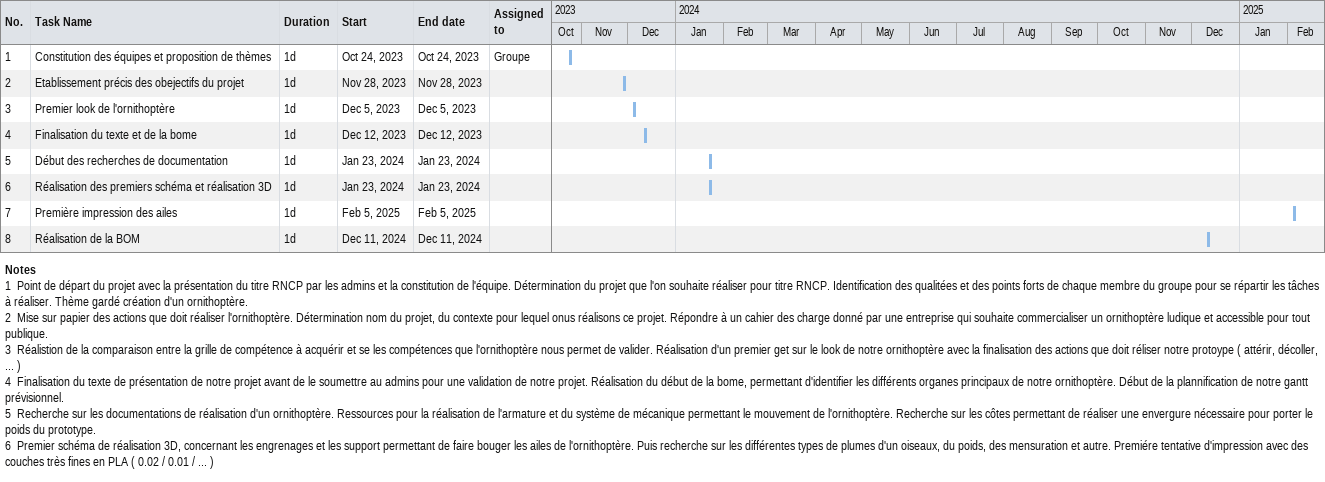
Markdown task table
| ID | Task | Duration | Start | Finish | Resources |
|---|---|---|---|---|---|
| 1 | Constitution des équipes et proposition de thèmes | 1d | 2023-10-24 | 2023-10-24 | Groupe |
| 2 | Etablissement précis des obejectifs du projet | 1d | 2023-11-28 | 2023-11-28 |  |
| 3 | Premier look de l'ornithoptère | 1d | 2023-12-05 | 2023-12-05 |  |
| 4 | Finalisation du texte et de la bome | 1d | 2023-12-12 | 2023-12-12 |  |
| 5 | Début des recherches de documentation | 1d | 2024-01-23 | 2024-01-23 |  |
| 6 | Réalisation des premiers schéma et réalisation 3D | 1d | 2024-01-23 | 2024-01-23 |  |
| 7 | Première impression des ailes | 1d | 2025-02-05 | 2025-02-05 |  |
| 8 | Réalisation de la BOM | 1d | 2024-12-11 | 2024-12-11 |  |

Notes
- 1: Point de départ du projet avec la présentation du titre RNCP par les admins et la constitution de l'équipe. Détermination du projet que l'on souhaite réaliser pour titre RNCP. Identification des qualitées et des points forts de chaque membre du groupe pour se répartir les tâches à réaliser. Thème gardé création d'un ornithoptère.
- 2: Mise sur papier des actions que doit réaliser l'ornithoptère. Détermination nom du projet, du contexte pour lequel onus réalisons ce projet. Répondre à un cahier des charge donné par une entreprise qui souhaite commercialiser un ornithoptère ludique et accessible pour tout publique.
- 3: Réalistion de la comparaison entre la grille de compétence à acquérir et se les compétences que l'ornithoptère nous permet de valider. Réalisation d'un premier get sur le look de notre ornithoptère avec la finalisation des actions que doit réliser notre protoype ( attérir, décoller, ... )
- 4: Finalisation du texte de présentation de notre projet avant de le soumettre au admins pour une validation de notre projet. Réalisation du début de la bome, permettant d'identifier les différents organes principaux de notre ornithoptère. Début de la plannification de notre gantt prévisionnel.
- 5: Recherche sur les documentations de réalisation d'un ornithoptère. Ressources pour la réalisation de l'armature et du système de mécanique permettant le mouvement de l'ornithoptère. Recherche sur les côtes permettant de réaliser une envergure nécessaire pour porter le poids du prototype.
- 6: Premier schéma de réalisation 3D, concernant les engrenages et les support permettant de faire bouger les ailes de l'ornithoptère. Puis recherche sur les différentes types de plumes d'un oiseaux, du poids, des mensuration et autre. Premiére tentative d'impression avec des couches très fines en PLA ( 0.02 / 0.01 / ... )
